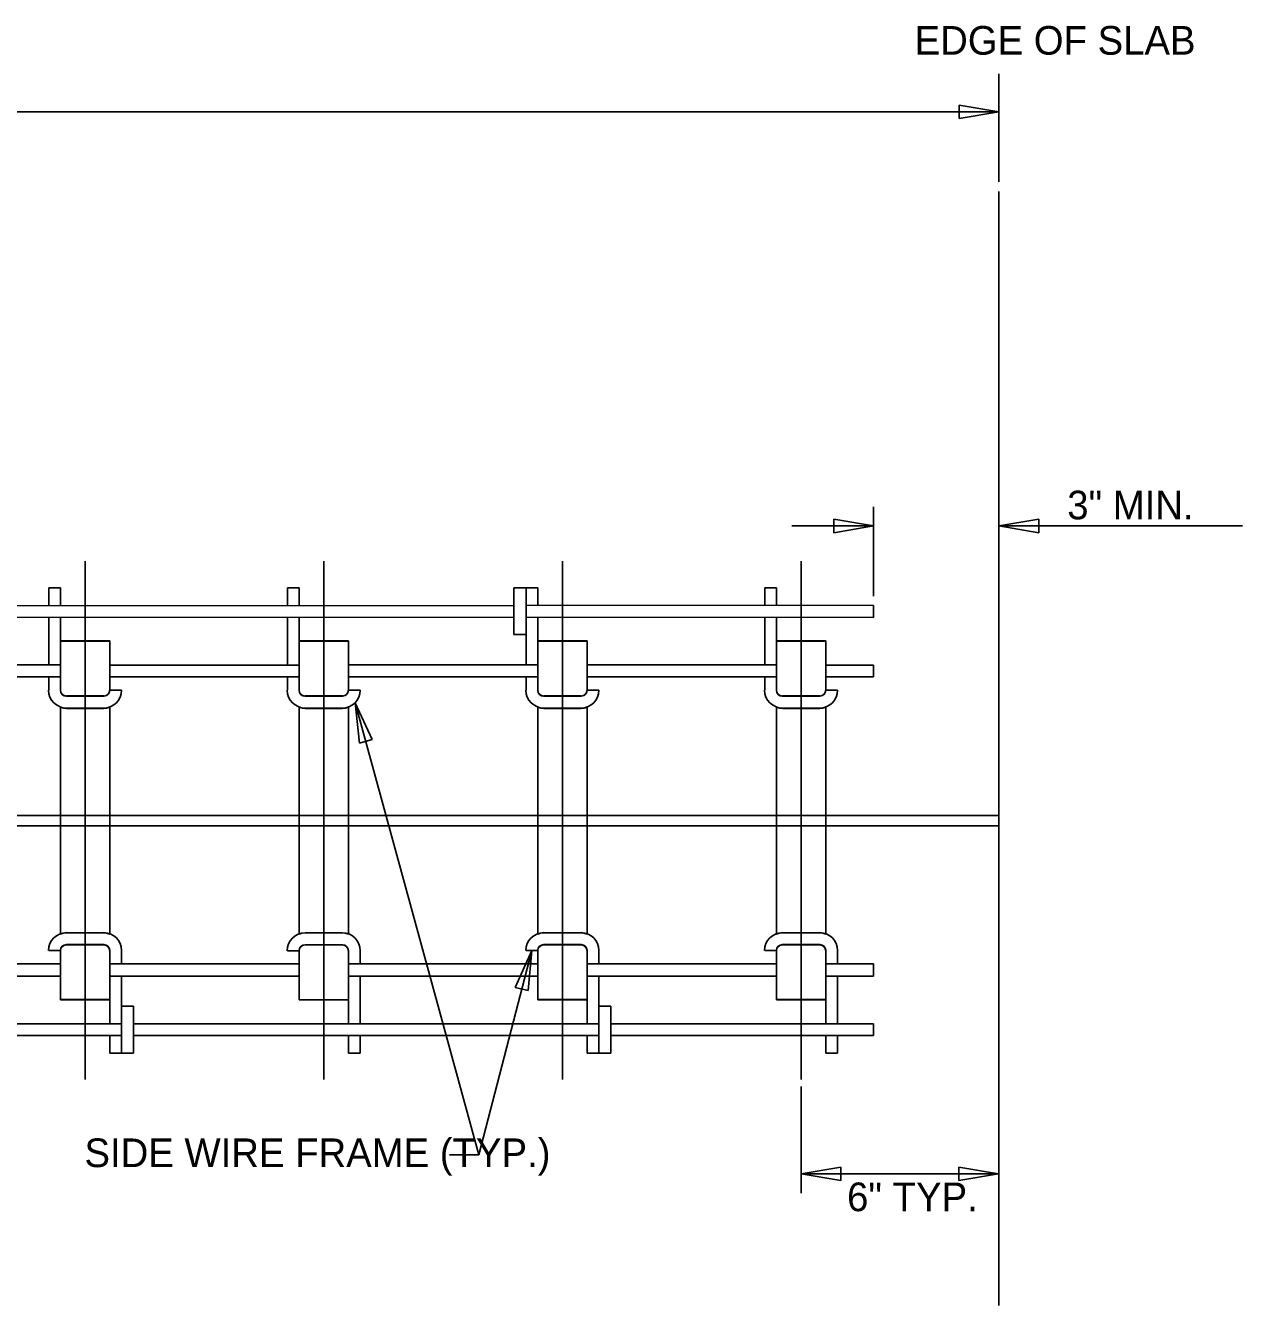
# Model space of a CAD drawing. Extents: x 1.6 to 15.3, y 0.6 to 10.2.
# Drawn here: x 11.065 to 14.889, y 6.147 to 10.168 of the extents above; entities that cross this region are included whole.
import ezdxf

# ---------------------------------------------------------------- set-up
doc = ezdxf.new("R2010")
doc.units = 0
for name, color, linetype in [('SD_P_Center Lines', 7, 'Continuous'), ('SD_P_Dimension Lines', 7, 'Continuous'), ('SD_P_Dimension Text', 7, 'Continuous'), ('SD_P_Prop Object Lines', 7, 'Continuous'), ('SD_P_Shading', 7, 'Continuous'), ('SD_X_Exist Hidden Lines', 7, 'Continuous'), ('SD_X_Exist Object Lines', 7, 'Continuous')]:
    doc.layers.add(name, color=color, linetype=linetype)

msp = doc.modelspace()

# ---------------------------------------------------------------- linework, layer by layer
at = {"layer": 'SD_P_Center Lines'}
for p, q in [((11.252, 8.485), (11.252, 6.857)), ((12.002, 8.485), (12.002, 6.857)), ((12.752, 8.485), (12.752, 6.857)), ((13.502, 8.485), (13.502, 6.857))]:
    msp.add_line(p, q, dxfattribs=at)
at = {"layer": 'SD_P_Dimension Lines'}
for p, q in [((14.124, 9.677), (14.124, 10.017)), ((2.381, 9.897), (14.124, 9.897)), ((14.124, 9.897), (13.999, 9.918)), ((13.999, 9.918), (13.999, 9.876)), ((13.999, 9.876), (14.124, 9.897)), ((13.73, 8.376), (13.73, 8.656)), ((13.73, 8.596), (13.605, 8.617)), ((13.605, 8.617), (13.605, 8.575)), ((14.249, 8.617), (14.124, 8.596)), ((14.249, 8.575), (14.249, 8.617)), ((13.473, 8.596), (13.73, 8.596)), ((13.605, 8.575), (13.73, 8.596)), ((14.124, 8.596), (14.889, 8.596)), ((14.124, 8.596), (14.249, 8.575)), ((12.49, 6.62), (12.101, 8.04)), ((12.154, 7.925), (12.101, 8.04)), ((12.101, 8.04), (12.114, 7.914)), ((12.114, 7.914), (12.154, 7.925)), ((12.656, 7.262), (12.49, 6.62)), ((12.656, 7.262), (12.604, 7.146)), ((12.645, 7.136), (12.656, 7.262)), ((12.604, 7.146), (12.645, 7.136)), ((13.502, 6.5), (13.502, 6.835)), ((12.49, 6.62), (12.397, 6.62)), ((13.502, 6.56), (13.627, 6.581)), ((13.502, 6.56), (14.123, 6.56)), ((13.627, 6.539), (13.502, 6.56)), ((13.627, 6.581), (13.627, 6.539)), ((13.998, 6.581), (14.123, 6.56)), ((13.998, 6.539), (13.998, 6.581)), ((14.123, 6.56), (13.998, 6.539))]:
    msp.add_line(p, q, dxfattribs=at)
at = {"layer": 'SD_P_Prop Object Lines'}
for p, q in [((14.124, 6.147), (14.124, 9.647)), ((11.33, 8.235), (11.175, 8.235)), ((11.175, 8.08), (11.175, 8.235)), ((11.33, 8.235), (11.33, 8.08)), ((12.08, 8.235), (11.925, 8.235)), ((11.925, 8.08), (11.925, 8.235)), ((12.08, 8.235), (12.08, 8.08)), ((12.83, 8.235), (12.675, 8.235)), ((12.675, 8.08), (12.675, 8.235)), ((12.83, 8.235), (12.83, 8.08)), ((13.58, 8.235), (13.425, 8.235)), ((13.425, 8.08), (13.425, 8.235)), ((13.58, 8.235), (13.58, 8.08)), ((11.175, 7.315), (11.175, 8.027)), ((11.33, 8.027), (11.33, 7.315)), ((11.925, 7.314), (11.925, 8.027)), ((12.08, 8.027), (12.08, 7.314)), ((12.675, 7.315), (12.675, 8.027)), ((12.83, 8.027), (12.83, 7.315)), ((13.425, 7.315), (13.425, 8.027)), ((13.58, 8.027), (13.58, 7.315)), ((11.175, 7.108), (11.175, 7.262)), ((11.33, 7.262), (11.33, 7.108)), ((11.925, 7.107), (11.925, 7.261)), ((12.08, 7.261), (12.08, 7.107)), ((12.675, 7.108), (12.675, 7.262)), ((12.83, 7.262), (12.83, 7.108)), ((13.425, 7.108), (13.425, 7.262)), ((13.58, 7.262), (13.58, 7.108)), ((11.175, 7.108), (11.33, 7.108)), ((11.925, 7.107), (12.08, 7.107)), ((12.675, 7.108), (12.83, 7.108)), ((13.425, 7.108), (13.58, 7.108))]:
    msp.add_line(p, q, dxfattribs=at)
at = {"layer": 'SD_P_Shading'}
for p, q in [((11.33, 8.234), (11.175, 8.234)), ((11.33, 8.08), (11.33, 8.234)), ((12.08, 8.234), (11.925, 8.234)), ((12.08, 8.08), (12.08, 8.234)), ((12.83, 8.234), (12.675, 8.234)), ((12.83, 8.08), (12.83, 8.234)), ((13.58, 8.234), (13.425, 8.234)), ((13.58, 8.08), (13.58, 8.234)), ((11.175, 7.318), (11.175, 8.026)), ((11.33, 8.026), (11.33, 7.318)), ((11.925, 7.318), (11.925, 8.026)), ((12.08, 8.026), (12.08, 7.318)), ((12.675, 7.318), (12.675, 8.026)), ((12.83, 8.026), (12.83, 7.318)), ((13.425, 7.318), (13.425, 8.026)), ((13.58, 8.026), (13.58, 7.318)), ((11.175, 7.107), (11.175, 7.261)), ((11.925, 7.107), (11.925, 7.261)), ((12.675, 7.107), (12.675, 7.261)), ((13.425, 7.107), (13.425, 7.261)), ((11.33, 7.107), (11.175, 7.107)), ((12.08, 7.107), (11.925, 7.107)), ((12.83, 7.107), (12.675, 7.107)), ((13.58, 7.107), (13.425, 7.107))]:
    msp.add_line(p, q, dxfattribs=at)
for points in [[(11.175, 8.234), (11.175, 8.08), (11.176, 8.073), (11.181, 8.066)], [(11.925, 8.234), (11.925, 8.08), (11.926, 8.073), (11.931, 8.066)], [(12.675, 8.234), (12.675, 8.08), (12.676, 8.073), (12.681, 8.066)], [(13.425, 8.234), (13.425, 8.08), (13.426, 8.073), (13.431, 8.066)], [(11.181, 8.066), (11.186, 8.062), (11.194, 8.061), (11.311, 8.061), (11.32, 8.063), (11.324, 8.067), (11.328, 8.072), (11.33, 8.08)], [(11.931, 8.066), (11.936, 8.062), (11.944, 8.061), (12.061, 8.061), (12.07, 8.063), (12.074, 8.067), (12.078, 8.072), (12.08, 8.08)], [(12.681, 8.066), (12.686, 8.062), (12.694, 8.061), (12.811, 8.061), (12.82, 8.063), (12.824, 8.067), (12.828, 8.072), (12.83, 8.08)], [(13.431, 8.066), (13.436, 8.062), (13.444, 8.061), (13.561, 8.061), (13.57, 8.063), (13.574, 8.067), (13.578, 8.072), (13.58, 8.08)], [(11.175, 8.026), (11.184, 8.024), (11.194, 8.023), (11.311, 8.023), (11.321, 8.024), (11.33, 8.026)], [(11.925, 8.026), (11.934, 8.024), (11.944, 8.023), (12.061, 8.023), (12.071, 8.024), (12.08, 8.026)], [(12.675, 8.026), (12.684, 8.024), (12.694, 8.023), (12.811, 8.023), (12.821, 8.024), (12.83, 8.026)], [(13.425, 8.026), (13.434, 8.024), (13.444, 8.023), (13.561, 8.023), (13.571, 8.024), (13.58, 8.026)], [(11.33, 7.318), (11.33, 7.314), (11.32, 7.317), (11.311, 7.318), (11.194, 7.318), (11.183, 7.317), (11.175, 7.314), (11.175, 7.318)], [(11.175, 7.261), (11.176, 7.269), (11.18, 7.274), (11.185, 7.278), (11.194, 7.28), (11.311, 7.28), (11.318, 7.278), (11.324, 7.275)], [(12.08, 7.318), (12.08, 7.314), (12.07, 7.317), (12.061, 7.318), (11.944, 7.318), (11.933, 7.317), (11.925, 7.314), (11.925, 7.318)], [(11.925, 7.261), (11.926, 7.269), (11.93, 7.274), (11.935, 7.278), (11.944, 7.28), (12.061, 7.28), (12.068, 7.278), (12.074, 7.275)], [(12.83, 7.318), (12.83, 7.314), (12.82, 7.317), (12.811, 7.318), (12.694, 7.318), (12.683, 7.317), (12.675, 7.314), (12.675, 7.318)], [(12.675, 7.261), (12.676, 7.269), (12.68, 7.274), (12.685, 7.278), (12.694, 7.28), (12.811, 7.28), (12.818, 7.278), (12.824, 7.275)], [(13.58, 7.318), (13.58, 7.314), (13.57, 7.317), (13.561, 7.318), (13.444, 7.318), (13.433, 7.317), (13.425, 7.314), (13.425, 7.318)], [(13.425, 7.261), (13.426, 7.269), (13.43, 7.274), (13.435, 7.278), (13.444, 7.28), (13.561, 7.28), (13.568, 7.278), (13.574, 7.275)], [(11.324, 7.275), (11.328, 7.268), (11.33, 7.261), (11.33, 7.107)], [(12.074, 7.275), (12.078, 7.268), (12.08, 7.261), (12.08, 7.107)], [(12.824, 7.275), (12.828, 7.268), (12.83, 7.261), (12.83, 7.107)], [(13.574, 7.275), (13.578, 7.268), (13.58, 7.261), (13.58, 7.107)]]:
    msp.add_lwpolyline(points, dxfattribs=at)
at = {"layer": 'SD_X_Exist Hidden Lines'}
for p, q in [((2.381, 7.686), (14.124, 7.686)), ((2.381, 7.654), (14.124, 7.654))]:
    msp.add_line(p, q, dxfattribs=at)
at = {"layer": 'SD_X_Exist Object Lines'}
for p, q in [((11.138, 8.347), (11.138, 8.402)), ((11.138, 8.402), (11.175, 8.402)), ((11.175, 8.347), (11.175, 8.402)), ((11.888, 8.347), (11.888, 8.402)), ((11.888, 8.402), (11.925, 8.402)), ((11.925, 8.347), (11.925, 8.402)), ((12.6, 8.402), (12.638, 8.402)), ((12.6, 8.255), (12.6, 8.402)), ((12.638, 8.347), (12.638, 8.402)), ((12.638, 8.402), (12.675, 8.402)), ((12.675, 8.347), (12.675, 8.402)), ((13.388, 8.347), (13.388, 8.402)), ((13.388, 8.402), (13.425, 8.402)), ((13.425, 8.347), (13.425, 8.402)), ((10.388, 8.347), (12.6, 8.345)), ((12.638, 8.16), (12.638, 8.347)), ((12.638, 8.347), (13.73, 8.346)), ((13.73, 8.346), (13.73, 8.309)), ((12.6, 8.308), (10.388, 8.31)), ((11.138, 8.16), (11.138, 8.31)), ((11.175, 8.235), (11.175, 8.31)), ((11.888, 8.16), (11.888, 8.31)), ((11.925, 8.235), (11.925, 8.31)), ((13.73, 8.309), (12.638, 8.31)), ((12.675, 8.08), (12.675, 8.31)), ((13.388, 8.16), (13.388, 8.31)), ((13.425, 8.235), (13.425, 8.31)), ((12.638, 8.255), (12.6, 8.255)), ((11.175, 8.16), (10.58, 8.16)), ((11.925, 8.159), (11.33, 8.159)), ((12.675, 8.16), (12.08, 8.16)), ((13.425, 8.16), (12.83, 8.16)), ((13.73, 8.159), (13.58, 8.159)), ((13.73, 8.122), (13.73, 8.159)), ((11.175, 8.122), (10.58, 8.122)), ((11.138, 8.08), (11.138, 8.122)), ((11.925, 8.122), (11.33, 8.122)), ((11.888, 8.08), (11.888, 8.122)), ((12.675, 8.122), (12.08, 8.122)), ((12.638, 8.08), (12.638, 8.122)), ((13.425, 8.122), (12.83, 8.122)), ((13.388, 8.08), (13.388, 8.122)), ((13.73, 8.122), (13.58, 8.122)), ((11.311, 8.062), (11.194, 8.062)), ((11.33, 8.08), (11.367, 8.08)), ((12.061, 8.062), (11.944, 8.062)), ((12.08, 8.08), (12.117, 8.08)), ((12.811, 8.062), (12.694, 8.062)), ((12.83, 8.08), (12.867, 8.08)), ((13.561, 8.062), (13.444, 8.062)), ((13.58, 8.08), (13.617, 8.08)), ((11.311, 8.024), (11.194, 8.024)), ((12.061, 8.024), (11.944, 8.024)), ((12.811, 8.024), (12.694, 8.024)), ((13.561, 8.024), (13.444, 8.024)), ((11.194, 7.318), (11.311, 7.318)), ((11.194, 7.281), (11.311, 7.281)), ((11.944, 7.318), (12.061, 7.318)), ((11.944, 7.28), (12.061, 7.28)), ((12.694, 7.318), (12.811, 7.318)), ((12.694, 7.281), (12.811, 7.281)), ((13.444, 7.318), (13.561, 7.318)), ((13.444, 7.281), (13.561, 7.281)), ((11.175, 7.262), (11.138, 7.262)), ((11.33, 7.262), (11.33, 7.032)), ((11.367, 7.263), (11.367, 7.22)), ((11.925, 7.261), (11.888, 7.261)), ((12.08, 7.261), (12.08, 7.032)), ((12.117, 7.262), (12.117, 7.219)), ((12.675, 7.262), (12.638, 7.262)), ((12.867, 7.263), (12.867, 7.22)), ((13.425, 7.262), (13.388, 7.262)), ((13.58, 7.262), (13.58, 7.032)), ((13.617, 7.263), (13.617, 7.22)), ((10.58, 7.22), (11.175, 7.22)), ((11.33, 7.22), (11.925, 7.22)), ((12.08, 7.22), (12.675, 7.22)), ((12.83, 7.22), (13.425, 7.22)), ((13.58, 7.22), (13.73, 7.22)), ((13.73, 7.22), (13.73, 7.182)), ((10.58, 7.182), (11.175, 7.182)), ((11.33, 7.182), (11.925, 7.182)), ((11.367, 7.182), (11.367, 7.032)), ((12.08, 7.182), (12.675, 7.182)), ((12.117, 7.182), (12.117, 7.032)), ((12.83, 7.182), (13.425, 7.182)), ((12.867, 7.182), (12.867, 7.032)), ((13.58, 7.182), (13.73, 7.182)), ((13.617, 7.182), (13.617, 7.032)), ((11.367, 7.087), (11.404, 7.087)), ((11.404, 7.087), (11.404, 6.94)), ((12.83, 7.108), (12.83, 7.032)), ((12.867, 7.087), (12.904, 7.087)), ((12.904, 7.087), (12.904, 6.94)), ((9.904, 7.032), (11.367, 7.032)), ((11.367, 7.032), (11.367, 6.94)), ((11.404, 7.032), (12.867, 7.032)), ((12.867, 7.032), (12.867, 6.94)), ((12.904, 7.032), (13.73, 7.032)), ((13.73, 6.995), (13.73, 7.032)), ((9.904, 6.995), (11.367, 6.995)), ((11.33, 6.995), (11.33, 6.94)), ((11.367, 6.995), (11.367, 6.94)), ((11.367, 6.994), (11.367, 6.94)), ((11.404, 6.995), (12.867, 6.995)), ((12.08, 6.994), (12.08, 6.94)), ((12.117, 6.994), (12.117, 6.94)), ((12.83, 6.995), (12.83, 6.94)), ((12.904, 6.995), (13.73, 6.995)), ((13.58, 6.995), (13.58, 6.94)), ((13.617, 6.995), (13.617, 6.94)), ((11.367, 6.94), (11.33, 6.94)), ((11.404, 6.94), (11.367, 6.94)), ((12.117, 6.94), (12.08, 6.94)), ((12.867, 6.94), (12.83, 6.94)), ((12.904, 6.94), (12.867, 6.94)), ((13.617, 6.94), (13.58, 6.94))]:
    msp.add_line(p, q, dxfattribs=at)
for centre, radius, start, end in [((11.19375, 8.08025), 0.05625, 180, 270), ((11.19375, 8.08025), 0.01875, 180, 270), ((11.31075, 8.08025), 0.01875, 270, 0), ((11.31075, 8.08025), 0.05625, 270, 0), ((11.94375, 8.08025), 0.05625, 180, 270), ((11.94375, 8.08025), 0.01875, 180, 270), ((12.06075, 8.08025), 0.01875, 270, 0), ((12.06075, 8.08025), 0.05625, 270, 0), ((12.69375, 8.08025), 0.05625, 180, 270), ((12.69375, 8.08025), 0.01875, 180, 270), ((12.81075, 8.08025), 0.01875, 270, 0), ((12.81075, 8.08025), 0.05625, 270, 0), ((13.44375, 8.08025), 0.05625, 180, 270), ((13.44375, 8.08025), 0.01875, 180, 270), ((13.56075, 8.08025), 0.01875, 270, 0), ((13.56075, 8.08025), 0.05625, 270, 0), ((11.19375, 7.262), 0.05625, 90, 180), ((11.19375, 7.262), 0.01875, 90, 180), ((11.31075, 7.262), 0.05625, 360, 90), ((11.31075, 7.262), 0.01875, 360, 90), ((11.94375, 7.26125), 0.05625, 90, 180), ((11.94375, 7.26125), 0.01875, 90, 180), ((12.06075, 7.26125), 0.05625, 360, 90), ((12.06075, 7.26125), 0.01875, 360, 90), ((12.69375, 7.262), 0.05625, 90, 180), ((12.69375, 7.262), 0.01875, 90, 180), ((12.81075, 7.262), 0.05625, 360, 90), ((12.81075, 7.262), 0.01875, 360, 90), ((13.44375, 7.262), 0.05625, 90, 180), ((13.44375, 7.262), 0.01875, 90, 180), ((13.56075, 7.262), 0.05625, 360, 90), ((13.56075, 7.262), 0.01875, 360, 90)]:
    msp.add_arc(centre, radius, start, end, dxfattribs=at)

# ---------------------------------------------------------------- texts
at = {"layer": 'SD_P_Dimension Text'}
for s, p in [('EDGE OF SLAB', (13.85895, 10.077)), ('3" MIN.', (14.33855, 8.61689)), ('SIDE WIRE FRAME (TYP.)', (11.25025, 6.58155)), ('6" TYP.', (13.6467, 6.4431))]:
    msp.add_text(s, height=0.09, dxfattribs=at).set_placement(p)

doc.saveas('drawing.dxf')
